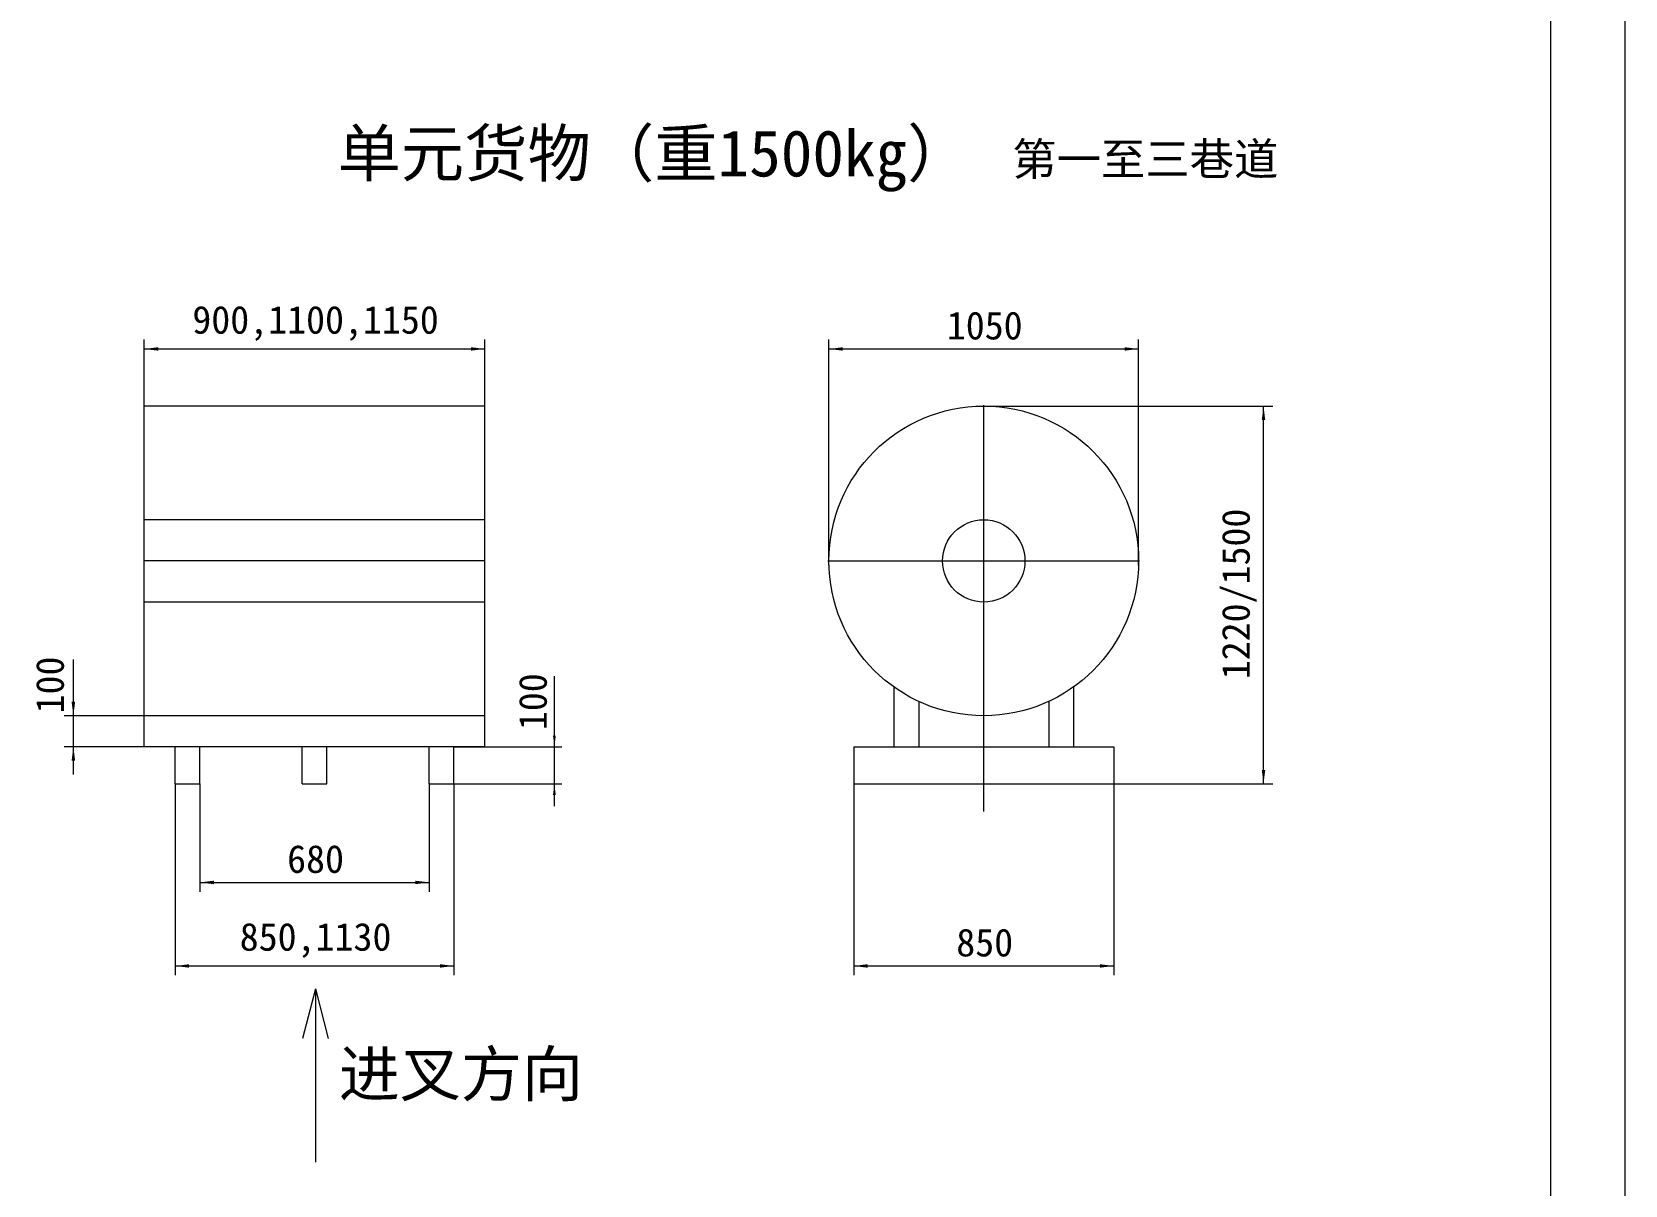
# Model space of a CAD drawing. Header units: millimetres. Extents: x -50460 to 50460, y -35640 to 35640.
# Drawn here: x 24733 to 50460, y -17086 to 1536 of the extents above; entities that cross this region are included whole.
import ezdxf
from ezdxf.enums import TextEntityAlignment as Align

# ---------------------------------------------------------------- set-up
doc = ezdxf.new("R2010")
doc.units = ezdxf.units.MM
doc.layers.get('0').update_dxf_attribs({"lineweight": 35})
for name, color, linetype, lineweight in [('尺寸线层', 4, 'Continuous', 18), ('粗实线层', 7, 'Continuous', 15), ('细实线层', 3, 'Continuous', 18)]:
    doc.layers.add(name, color=color, linetype=linetype, lineweight=lineweight)
doc.styles.get("Standard").update_dxf_attribs({"font": ''})
doc.styles.add('标准', font='', dxfattribs={"width": 0.667})
doc.styles.get('Standard').set_extended_font_data('宋体')
doc.styles.get('标准').set_extended_font_data('宋体')
doc.dimstyles.new('AM_DEMATIC$0', dxfattribs={"dimscale": 120, "dimtxt": 3, "dimasz": 1.5, "dimexe": 1, "dimexo": 0, "dimgap": 1, "dimtad": 1, "dimdsep": 46, "dimtxsty": 'Standard', "dimblk": '_CAXARROW', "dimcen": 0, "dimdle": 3, "dimclrd": 256, "dimclre": 256, "dimclrt": 2, "dimadec": 0, "dimazin": 2, "dimtfac": 0.707107, "dimtdec": 3, "dimtmove": 0, "dimatfit": 3, "dimfxl": 1, "dimfrac": 2, "dimtolj": 1, "dimlwd": 18, "dimarcsym": 0})

# ---------------------------------------------------------------- blocks, each defined once
blk = doc.blocks.new('*X243')
at = {"layer": '粗实线层'}
blk.add_line((410.5, -287), (410.5, 287), dxfattribs=at)
at = {"layer": '细实线层'}
blk.add_line((420.5, -297), (420.5, 297), dxfattribs=at)
at = {"layer": '尺寸线层', "linetype": 'Continuous', "style": '标准', "width": 0.667}
blk.add_attdef('图纸编号', text='', height=5.19, rotation=180, dxfattribs=at).set_placement((-370.5, 282), align=Align.MIDDLE_CENTER)
blk = doc.blocks.new('*X1151')
at = {"layer": '尺寸线层', "linetype": 'Continuous', "lineweight": 18, "transparency": 16777216}
for points in [[(25403, -9507), (25375, -9282), (25432, -9282)], [(25403, -10007), (25375, -10232), (25432, -10232)]]:
    blk.add_hatch(color=256, dxfattribs=at).paths.add_polyline_path(points, flags=0)
blk.add_line((25403, -10457), (25403, -8599), dxfattribs=at)
at = {"layer": '尺寸线层', "transparency": 16777216}
for p, q in [((26548, -9507), (25253, -9507)), ((26548, -10007), (25253, -10007))]:
    blk.add_line(p, q, dxfattribs=at)
at = {"layer": '尺寸线层', "color": 2, "transparency": 16777216, "insert": (25028, -9010), "char_height": 450, "width": 1710, "attachment_point": 5, "rotation": 90, "line_spacing_factor": 1.37}
blk.add_mtext('100', dxfattribs=at)
blk = doc.blocks.new('_CAXARROW')
blk.add_hatch(color=0).paths.add_polyline_path([(0, 0), (-1, 0.125), (-1, -0.125)], flags=0)
blk = doc.blocks.new('*X1152')
at = {"layer": '尺寸线层', "linetype": 'Continuous', "lineweight": 18, "transparency": 16777216}
for points in [[(33171, -10007), (33148, -9827), (33193, -9827)], [(33171, -10607), (33148, -10787), (33193, -10787)]]:
    blk.add_hatch(color=256, dxfattribs=at).paths.add_polyline_path(points, flags=0)
blk.add_line((33171, -10967), (33171, -8868), dxfattribs=at)
at = {"layer": '尺寸线层', "transparency": 16777216}
for p, q in [((31548, -10007), (33291, -10007)), ((31548, -10607), (33291, -10607))]:
    blk.add_line(p, q, dxfattribs=at)
at = {"layer": '尺寸线层', "color": 2, "transparency": 16777216, "insert": (32826, -9280), "char_height": 450, "width": 1710, "attachment_point": 5, "rotation": 90, "line_spacing_factor": 1.37}
blk.add_mtext('100', dxfattribs=at)
blk = doc.blocks.new('*X1153')
at = {"layer": '尺寸线层', "linetype": 'Continuous', "lineweight": 18, "transparency": 16777216}
for points in [[(27448, -12198), (27673, -12170), (27673, -12227)], [(31148, -12198), (30923, -12170), (30923, -12227)]]:
    blk.add_hatch(color=256, dxfattribs=at).paths.add_polyline_path(points, flags=0)
at = {"layer": '尺寸线层', "transparency": 16777216}
for p, q in [((27448, -10607), (27448, -12348)), ((31148, -10607), (31148, -12348))]:
    blk.add_line(p, q, dxfattribs=at)
at = {"layer": '尺寸线层', "linetype": 'Continuous', "lineweight": 18, "transparency": 16777216}
blk.add_line((27448, -12198), (31148, -12198), dxfattribs=at)
at = {"layer": '尺寸线层', "color": 2, "transparency": 16777216, "insert": (29314, -11823), "char_height": 450, "width": 1795, "attachment_point": 5, "line_spacing_factor": 1.37}
blk.add_mtext('680', dxfattribs=at)
blk = doc.blocks.new('*X1154')
at = {"layer": '尺寸线层', "linetype": 'Continuous', "lineweight": 18, "transparency": 16777216}
for points in [[(27048, -13547), (27273, -13519), (27273, -13575)], [(31548, -13547), (31323, -13519), (31323, -13575)]]:
    blk.add_hatch(color=256, dxfattribs=at).paths.add_polyline_path(points, flags=0)
at = {"layer": '尺寸线层', "transparency": 16777216}
for p, q in [((27048, -10607), (27048, -13697)), ((31548, -10607), (31548, -13697))]:
    blk.add_line(p, q, dxfattribs=at)
at = {"layer": '尺寸线层', "linetype": 'Continuous', "lineweight": 18, "transparency": 16777216}
blk.add_line((27048, -13547), (31548, -13547), dxfattribs=at)
at = {"layer": '尺寸线层', "color": 2, "transparency": 16777216, "insert": (29314, -13134), "char_height": 450, "width": 5000, "attachment_point": 5, "line_spacing_factor": 1.37}
blk.add_mtext('850,1130', dxfattribs=at)
blk = doc.blocks.new('*X1155')
at = {"layer": '尺寸线层', "linetype": 'Continuous', "lineweight": 18, "transparency": 16777216}
for points in [[(26548, -3584), (26773, -3556), (26773, -3612)], [(32048, -3584), (31823, -3556), (31823, -3612)]]:
    blk.add_hatch(color=256, dxfattribs=at).paths.add_polyline_path(points, flags=0)
at = {"layer": '尺寸线层', "transparency": 16777216}
for p, q in [((26548, -4507), (26548, -3434)), ((32048, -4507), (32048, -3434))]:
    blk.add_line(p, q, dxfattribs=at)
at = {"layer": '尺寸线层', "linetype": 'Continuous', "lineweight": 18, "transparency": 16777216}
blk.add_line((26548, -3584), (32048, -3584), dxfattribs=at)
at = {"layer": '尺寸线层', "color": 2, "transparency": 16777216, "insert": (29314, -3171), "char_height": 450, "width": 8200, "attachment_point": 5, "line_spacing_factor": 1.37}
blk.add_mtext('900,1100,1150', dxfattribs=at)
blk = doc.blocks.new('*X1156')
at = {"layer": '尺寸线层', "linetype": 'Continuous', "lineweight": 18, "transparency": 16777216}
for points in [[(37603, -3584), (37828, -3556), (37828, -3612)], [(42603, -3584), (42378, -3556), (42378, -3612)]]:
    blk.add_hatch(color=256, dxfattribs=at).paths.add_polyline_path(points, flags=0)
at = {"layer": '尺寸线层', "transparency": 16777216}
for p, q in [((37603, -7074), (37603, -3434)), ((42603, -7074), (42603, -3434))]:
    blk.add_line(p, q, dxfattribs=at)
at = {"layer": '尺寸线层', "linetype": 'Continuous', "lineweight": 18, "transparency": 16777216}
blk.add_line((37603, -3584), (42603, -3584), dxfattribs=at)
at = {"layer": '尺寸线层', "color": 2, "transparency": 16777216, "insert": (40119, -3209), "char_height": 450, "width": 2350, "attachment_point": 5, "line_spacing_factor": 1.37}
blk.add_mtext('1050', dxfattribs=at)
blk = doc.blocks.new('*X1157')
at = {"layer": '尺寸线层', "linetype": 'Continuous', "lineweight": 18, "transparency": 16777216}
for points in [[(44621, -4507), (44593, -4732), (44649, -4732)], [(44621, -10607), (44593, -10382), (44649, -10382)]]:
    blk.add_hatch(color=256, dxfattribs=at).paths.add_polyline_path(points, flags=0)
at = {"layer": '尺寸线层', "transparency": 16777216}
for p, q in [((40103, -4507), (44771, -4507)), ((42203, -10607), (44771, -10607))]:
    blk.add_line(p, q, dxfattribs=at)
at = {"layer": '尺寸线层', "linetype": 'Continuous', "lineweight": 18, "transparency": 16777216}
blk.add_line((44621, -10607), (44621, -4507), dxfattribs=at)
at = {"layer": '尺寸线层', "color": 2, "transparency": 16777216, "insert": (44228, -7540), "char_height": 450, "width": 5550, "attachment_point": 5, "rotation": 90, "line_spacing_factor": 1.37}
blk.add_mtext('1220/1500', dxfattribs=at)
blk = doc.blocks.new('*X1158')
at = {"layer": '尺寸线层', "linetype": 'Continuous', "lineweight": 18, "transparency": 16777216}
for points in [[(38003, -13547), (38228, -13519), (38228, -13575)], [(42203, -13547), (41978, -13519), (41978, -13575)]]:
    blk.add_hatch(color=256, dxfattribs=at).paths.add_polyline_path(points, flags=0)
at = {"layer": '尺寸线层', "transparency": 16777216}
for p, q in [((38003, -10607), (38003, -13697)), ((42203, -10607), (42203, -13697))]:
    blk.add_line(p, q, dxfattribs=at)
at = {"layer": '尺寸线层', "linetype": 'Continuous', "lineweight": 18, "transparency": 16777216}
blk.add_line((38003, -13547), (42203, -13547), dxfattribs=at)
at = {"layer": '尺寸线层', "color": 2, "transparency": 16777216, "insert": (40119, -13172), "char_height": 450, "width": 1800, "attachment_point": 5, "line_spacing_factor": 1.37}
blk.add_mtext('850', dxfattribs=at)

msp = doc.modelspace()

# ---------------------------------------------------------------- linework, layer by layer
at = {"layer": '尺寸线层'}
for p, q in [((32047.559, -4506.588), (26547.559, -4506.588)), ((26547.559, -10006.588), (26547.559, -4506.588)), ((32047.559, -10006.588), (32047.559, -4506.588)), ((40103.078, -11052.885), (40103.078, -4491.588)), ((32050.559, -6341.741), (26544.559, -6341.741)), ((32050.559, -7006.588), (26544.559, -7006.588)), ((37588.078, -7006.588), (42618.078, -7006.588)), ((32050.559, -7671.435), (26544.559, -7671.435)), ((38653.078, -9043.129), (38653.078, -10006.588)), ((41553.078, -9043.129), (41553.078, -10006.588)), ((32047.559, -9506.588), (26547.559, -9506.588)), ((39053.078, -9275.398), (39053.078, -10006.588)), ((41153.078, -9275.398), (41153.078, -10006.588)), ((32047.559, -10006.588), (26547.559, -10006.588)), ((27047.559, -10606.588), (27047.559, -10006.588)), ((27447.559, -10606.588), (27447.559, -10006.588)), ((29097.559, -10606.588), (29097.559, -10006.588)), ((29497.559, -10606.588), (29497.559, -10006.588)), ((31147.559, -10606.588), (31147.559, -10006.588)), ((31547.559, -10606.588), (31547.559, -10006.588)), ((38003.078, -10006.588), (38003.078, -10606.588)), ((38003.078, -10006.588), (42203.078, -10006.588)), ((42203.078, -10006.588), (42203.078, -10606.588)), ((27047.559, -10606.588), (27447.559, -10606.588)), ((29097.559, -10606.588), (29497.559, -10606.588)), ((31147.559, -10606.588), (31547.559, -10606.588)), ((38003.078, -10606.588), (42203.078, -10606.588)), ((29312.351, -13915.388), (29105.018, -14720.397)), ((29312.351, -13915.388), (29312.351, -16714.619)), ((29312.351, -13915.388), (29519.683, -14720.397))]:
    msp.add_line(p, q, dxfattribs=at)
for radius in [2500, 664.847]:
    msp.add_circle((40103.078, -7006.588), radius, dxfattribs=at)

# ---------------------------------------------------------------- block references
at = {"layer": '粗实线层', "xscale": 120, "yscale": 120, "zscale": 120}
msp.add_blockref('*X243', (0, 0), dxfattribs=at)

# ---------------------------------------------------------------- texts
at = {"layer": '尺寸线层', "attachment_point": 1, "line_spacing_factor": 1.37}
for s, insert, char_height, width in [('单元货物（重1500kg）', (29667.719, -48.9), 750, 10666.66667), ('第一至三巷道', (40564.911, -255.167), 525, 728656.5224), ('进叉方向', (29689.435, -14930.289), 722.4609, 7066.47376)]:
    msp.add_mtext(s, dxfattribs=dict(at, insert=insert, char_height=char_height, width=width))

# ---------------------------------------------------------------- dimensions: what is measured, and where the dimension line sits
at = {"layer": '尺寸线层'}
for base, p1, p2, text, picture, middle in [((32047.559, -3583.766), (26547.559, -4506.588), (32047.559, -4506.588), '900,1100,1150', '*X1155', (29297.559, -3583.766)), ((42603.078, -3583.766), (37603.078, -7074.297), (42603.078, -7074.297), '1050', '*X1156', (40103.078, -3583.766)), ((31547.559, -13546.824), (27047.559, -10606.588), (31547.559, -10606.588), '850,1130', '*X1154', (29297.559, -13546.824)), ((31147.559, -12198.449), (27447.559, -10606.588), (31147.559, -10606.588), '680', '*X1153', (29297.559, -12198.449)), ((42203.078, -13546.824), (38003.078, -10606.588), (42203.078, -10606.588), '850', '*X1158', (40103.078, -13546.824))]:
    dim = msp.add_linear_dim(base=base, p1=p1, p2=p2, text=text, dimstyle='AM_DEMATIC$0', override={"dimtxt": 3.75, "dimsah": 1, "dimtfill": 1}, dxfattribs=at)
    dim.commit()
    dim.dimension.update_dxf_attribs({"geometry": picture, "text_midpoint": middle})
dim = msp.add_linear_dim(base=(44620.637, -4506.588), p1=(42203.078, -10606.588), p2=(40103.078, -4506.588), angle=90, text='1220/1500', dimstyle='AM_DEMATIC$0', override={"dimtxt": 3.75, "dimsah": 1, "dimtfill": 1}, dxfattribs=at)
dim.commit()
dim.dimension.update_dxf_attribs({"geometry": '*X1157', "text_midpoint": (44620.637, -7556.588)})
for base, p1, p2, override, picture, middle in [((25403.423, -9506.588), (26547.559, -10006.588), (26547.559, -9506.588), {"dimtxt": 3.75, "dimsah": 1, "dimtfill": 1}, '*X1151', (25403.423, -9026.052)), ((33170.534, -10006.588), (31547.559, -10606.588), (31547.559, -10006.588), {"dimtxt": 3.75, "dimsah": 1, "dimtfill": 1, "dimtzin": 8}, '*X1152', (33170.534, -9295.875))]:
    dim = msp.add_linear_dim(base=base, p1=p1, p2=p2, angle=90, text='100', dimstyle='AM_DEMATIC$0', override=override, dxfattribs=at)
    dim.commit()
    dim.dimension.update_dxf_attribs({"geometry": picture, "text_midpoint": middle, "dimtype": 160})

doc.saveas('drawing.dxf')
